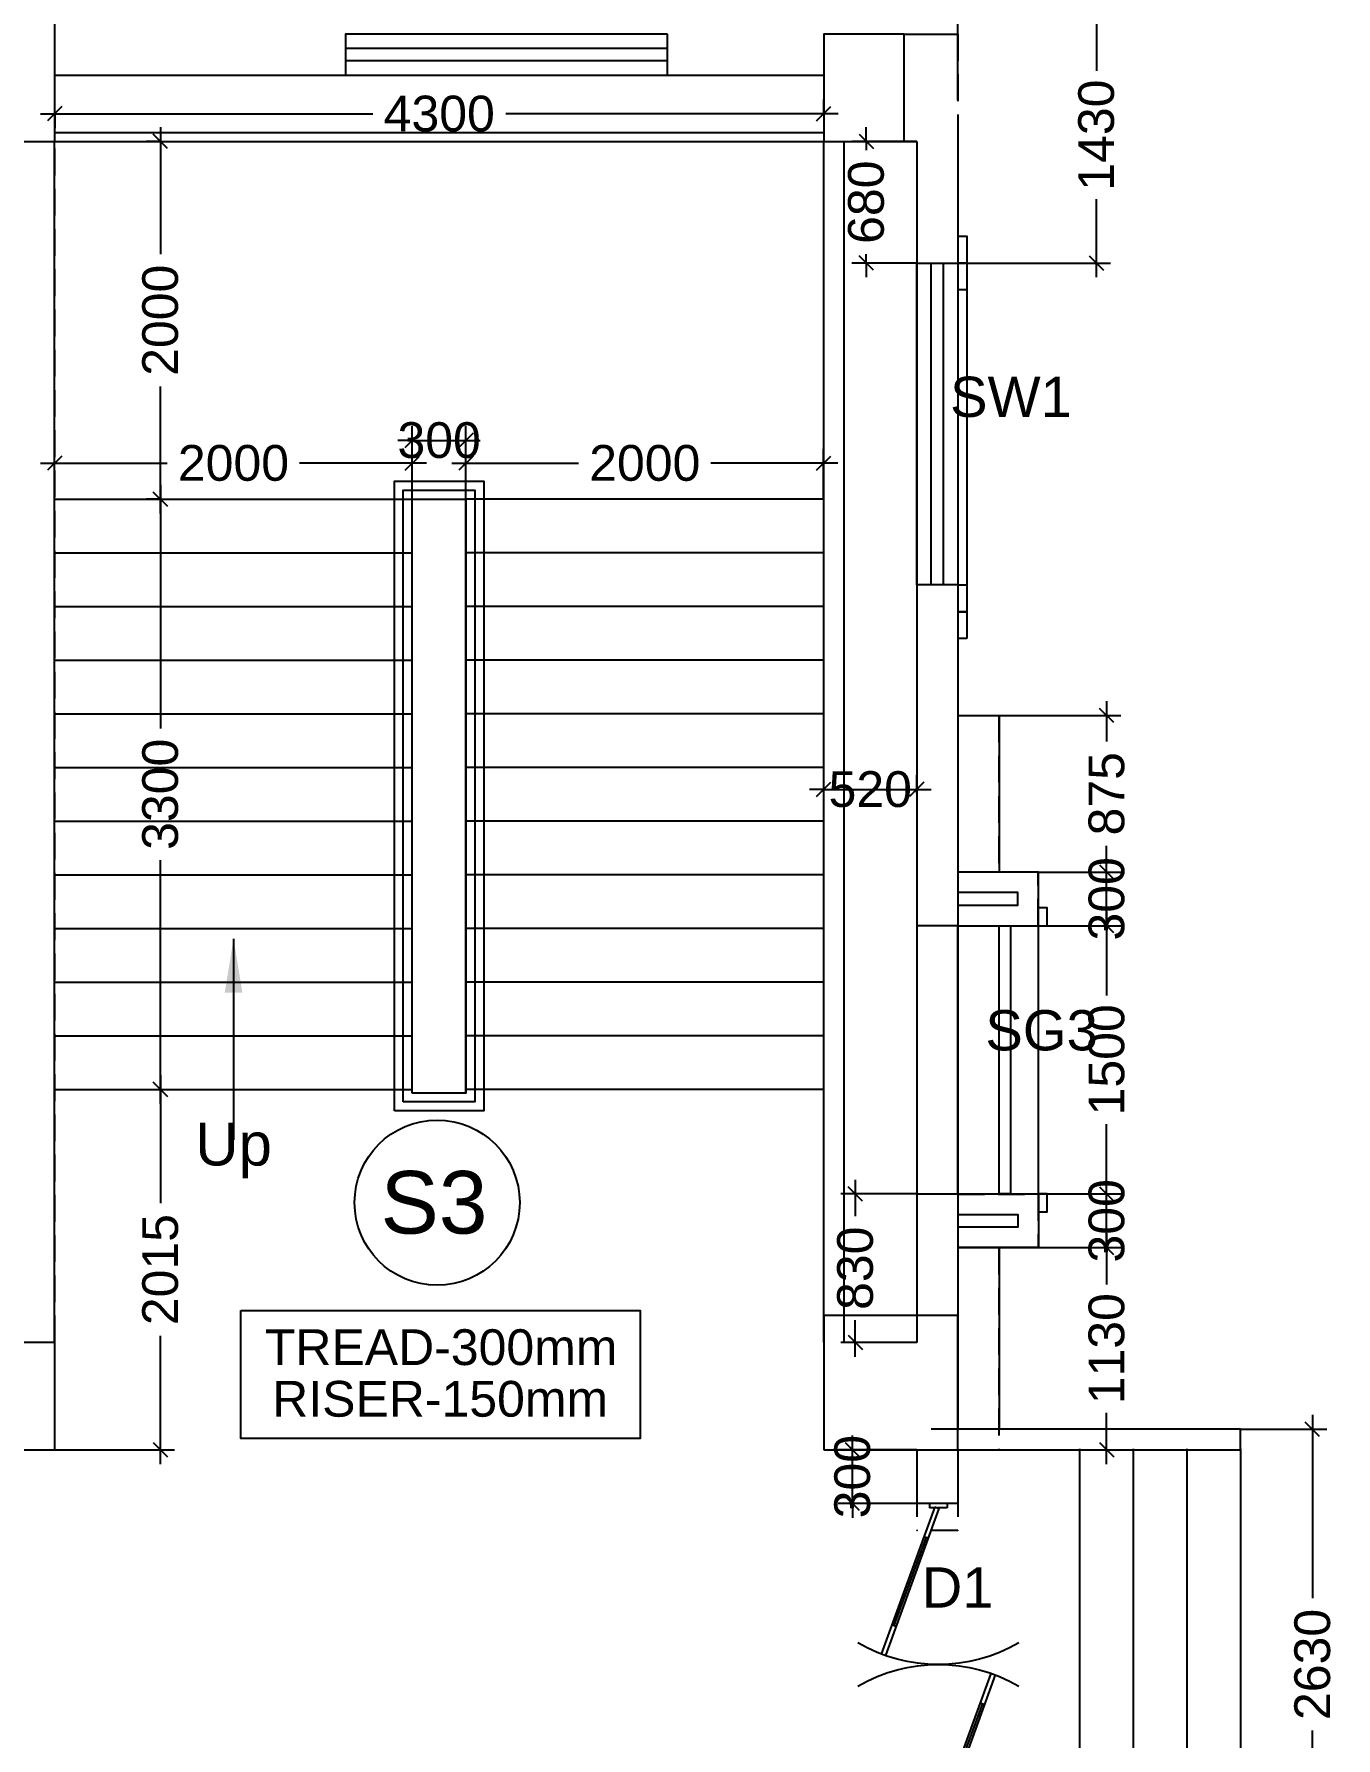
# Model space of a CAD drawing. Extents: x 6345096 to 6738923, y -6490958 to -6305885.
# Drawn here: x 6646774 to 6654053, y -6346691 to -6337166 of the extents above; entities that cross this region are included whole.
import ezdxf
from ezdxf.enums import TextEntityAlignment as Align

# ---------------------------------------------------------------- set-up
doc = ezdxf.new("R2010")
doc.units = 0
doc.header["$LTSCALE"] = 600
doc.header["$MEASUREMENT"] = 0
doc.header["$PDMODE"] = 35
doc.linetypes.add('HIDDEN', pattern=[0.375, 0.25, -0.125])
doc.layers.get('0').update_dxf_attribs({"linetype": 'CONTINUOUS'})
doc.layers.get('Defpoints').update_dxf_attribs({"linetype": 'CONTINUOUS'})
for name, color, linetype in [('8', 8, 'CONTINUOUS'), ('chajja', 7, 'CONTINUOUS'), ('DIM-TEXT', 8, 'CONTINUOUS'), ('DOOR', 32, 'CONTINUOUS'), ('Ele Proje.', 7, 'CONTINUOUS'), ('Ele. Proj', 7, 'CONTINUOUS'), ('HS', 251, 'CONTINUOUS'), ('joinery', 7, 'CONTINUOUS'), ('LA-column', 3, 'CONTINUOUS'), ('Railing', 21, 'CONTINUOUS'), ('Staircase', 7, 'CONTINUOUS'), ('Stairscase', 7, 'CONTINUOUS'), ('STEPS', 7, 'CONTINUOUS'), ('TEXT', 6, 'CONTINUOUS'), ('Walls', 7, 'CONTINUOUS'), ('WIN', 151, 'CONTINUOUS'), ('Working Dim', 5, 'CONTINUOUS')]:
    doc.layers.add(name, color=color, linetype=linetype)
doc.styles.add('ari', font='arial.ttf')
doc.styles.add('ARIAL', font='arial.ttf')
doc.styles.add('RT', font='romant.shx')
doc.dimstyles.new('int. dim', dxfattribs={"dimtxt": 200, "dimasz": 80, "dimexe": 80, "dimexo": 0, "dimgap": 70, "dimtad": 0, "dimdec": 0, "dimzin": 12, "dimdsep": 46, "dimtxsty": 'ari', "dimblk": 'OBLIQUE', "dimcen": 2, "dimdle": 80, "dimclrd": 256, "dimclre": 256, "dimclrt": 6, "dimadec": 0, "dimazin": 0, "dimtfac": 1, "dimtdec": 0, "dimtix": 1, "dimtmove": 2, "dimatfit": 3, "dimfxl": 1, "dimtolj": 1, "dimtzin": 0, "dimlwd": -1, "dimlwe": -1, "dimarcsym": 0})
doc.dimstyles.new('TEXT', dxfattribs={"dimscale": 0, "dimtxt": 600, "dimasz": 300, "dimexe": 300, "dimexo": 30, "dimgap": 50, "dimtad": 0, "dimdec": 0, "dimzin": 0, "dimdsep": 46, "dimtxsty": 'RT', "dimblk": 'OBLIQUE', "dimcen": 0.09, "dimdle": 300, "dimclrd": 256, "dimclre": 256, "dimclrt": 170, "dimadec": 0, "dimazin": 0, "dimtfac": 1, "dimtdec": 0, "dimtofl": 0, "dimtmove": 2, "dimatfit": 3, "dimfxl": 1, "dimfrac": 2, "dimtolj": 1, "dimtzin": 0, "dimlwd": -1, "dimlwe": -1, "dimarcsym": 0})

# ---------------------------------------------------------------- blocks, each defined once
blk = doc.blocks.new('_Oblique')
at = {"color": 0, "linetype": 'ByBlock', "lineweight": -2}
blk.add_line((-0.5, -0.5), (0.5, 0.5), dxfattribs=at)
blk = doc.blocks.new('Z$W@#5624')
at = {"layer": 'DOOR'}
for p, q in [((19.2, 469.7), (840.4, 768.6)), ((27.7, 446.2), (848.9, 745.1)), ((187.7, 517.8), (680.4, 697.1)), ((676.2, 708.8), (684.7, 685.4)), ((0, 399.5), (0, 499.4)), ((0, 499.4), (25, 499.4)), ((25, 399.5), (25, 499.4)), ((183.4, 529.5), (192, 506)), ((1797.8, 499.4), (1772.8, 499.4)), ((1772.8, 399.5), (1772.8, 499.4)), ((1797.8, 399.5), (1797.8, 499.4)), ((0, 399.5), (25, 399.5)), ((19.2, 469.7), (27.7, 446.2)), ((1770, 452.6), (948.8, 153.7)), ((1778.6, 429.2), (957.4, 130.3)), ((1610.1, 381.1), (1117.3, 201.8)), ((1614.3, 369.4), (1605.8, 392.9)), ((1778.6, 429.2), (1770, 452.6)), ((1797.8, 399.5), (1772.8, 399.5)), ((1113.1, 213.5), (1121.6, 190.1))]:
    blk.add_line(p, q, dxfattribs=at)
at = {"layer": 'DOOR', "color": 145}
for centre, start_param, end_param in [((0, 449.4), 2.617994, 3.665191), ((1797.8, 449.4), -0.523599, 0.523599)]:
    blk.add_ellipse(centre, major_axis=(-898.9, 0), ratio=1, start_param=start_param, end_param=end_param, dxfattribs=at)
blk = doc.blocks.new('*D428')
at = {"layer": 'Defpoints', "color": 0, "transparency": 16777216}
for p in [(6651350, -6345080.4), (6651709.6, -6345080.4, 36.1), (6651709.6, -6345380.8, 33.3)]:
    blk.add_point(p, dxfattribs=at)
at = {"layer": 'Working Dim', "transparency": 16777216}
for p, q in [((6651709.6, -6345080.4), (6651270, -6345080.4)), ((6651350, -6345080.4), (6651350, -6345000.4)), ((6651350, -6345380.8), (6651350, -6345080.4)), ((6651709.6, -6345380.8), (6651270, -6345380.8)), ((6651350, -6345380.8), (6651350, -6345460.8))]:
    blk.add_line(p, q, dxfattribs=at)
at = {"layer": 'Working Dim', "transparency": 16777216, "xscale": 80, "yscale": 80, "zscale": 80}
for p, rotation in [((6651350, -6345080.4), 270), ((6651350, -6345380.8), 90)]:
    blk.add_blockref('_Oblique', p, dxfattribs=dict(at, rotation=rotation))
at = {"layer": 'Working Dim', "color": 6, "transparency": 16777216, "insert": (6651350, -6345230.6), "char_height": 200, "attachment_point": 5, "rotation": 90, "style": 'ari'}
blk.add_mtext('\\A1;300', dxfattribs=at)
blk = doc.blocks.new('*D429')
at = {"layer": 'Defpoints', "color": 0, "transparency": 16777216}
for p in [(6653519.6, -6344965.4, 36.1), (6653922, -6344965.4), (6653519.6, -6347595.5, 33.3)]:
    blk.add_point(p, dxfattribs=at)
at = {"layer": 'Working Dim', "transparency": 16777216}
for p, q in [((6653922, -6344885.4), (6653922, -6345910.5)), ((6653519.6, -6344965.4), (6654002, -6344965.4)), ((6653922, -6347675.5), (6653922, -6346650.5)), ((6653519.6, -6347595.5), (6654002, -6347595.5))]:
    blk.add_line(p, q, dxfattribs=at)
at = {"layer": 'Working Dim', "transparency": 16777216, "xscale": 80, "yscale": 80, "zscale": 80}
for p, rotation in [((6653922, -6344965.4), 90), ((6653922, -6347595.5), 270)]:
    blk.add_blockref('_Oblique', p, dxfattribs=dict(at, rotation=rotation))
at = {"layer": 'Working Dim', "color": 6, "transparency": 16777216, "insert": (6653922, -6346280.5), "char_height": 200, "attachment_point": 5, "rotation": 90, "style": 'ari'}
blk.add_mtext('\\A1;2630', dxfattribs=at)
blk = doc.blocks.new('*D645')
at = {"layer": 'Defpoints', "color": 0, "transparency": 16777216}
for p in [(6646890.3, -6337611.3, 14.8), (6651189.5, -6337611.3, 14.8), (6651189.5, -6337611.3)]:
    blk.add_point(p, dxfattribs=at)
at = {"layer": 'Working Dim', "transparency": 16777216}
for p, q in [((6651189.5, -6337611.3), (6651189.5, -6337531.3)), ((6646810.3, -6337611.3), (6648667.6, -6337611.3)), ((6646890.3, -6337611.3), (6646890.3, -6337691.3)), ((6651269.5, -6337611.3), (6649412.2, -6337611.3))]:
    blk.add_line(p, q, dxfattribs=at)
at = {"layer": 'Working Dim', "transparency": 16777216, "xscale": 80, "yscale": 80, "zscale": 80, "rotation": 180}
blk.add_blockref('_Oblique', (6646890.3, -6337611.3), dxfattribs=at)
at = {"layer": 'Working Dim', "transparency": 16777216, "xscale": 80, "yscale": 80, "zscale": 80}
blk.add_blockref('_Oblique', (6651189.5, -6337611.3), dxfattribs=at)
at = {"layer": 'Working Dim', "color": 6, "transparency": 16777216, "insert": (6649039.9, -6337611.3), "char_height": 200, "attachment_point": 5, "style": 'ari'}
blk.add_mtext('\\A1;4300', dxfattribs=at)
blk = doc.blocks.new('*D1283')
at = {"layer": 'Defpoints', "color": 0, "linetype": 'Continuous', "transparency": 16777216}
for p in [(6651939.5, -6335299.5), (6610879.5, -6337535.4, 2.3), (6651939.5, -6337535.5, 1)]:
    blk.add_point(p, dxfattribs=at)
at = {"layer": 'DIM-TEXT', "transparency": 16777216}
for p, q in [((6610879.5, -6337535.4), (6610879.5, -6334999.5)), ((6651939.5, -6337535.5), (6651939.5, -6334999.5)), ((6610579.5, -6335299.5), (6623160, -6335299.5)), ((6652239.5, -6335299.5), (6639659.1, -6335299.5))]:
    blk.add_line(p, q, dxfattribs=at)
at = {"layer": 'DIM-TEXT', "linetype": 'Continuous', "transparency": 16777216, "xscale": 300, "yscale": 300, "zscale": 300, "rotation": 180}
blk.add_blockref('_Oblique', (6610879.5, -6335299.5), dxfattribs=at)
at = {"layer": 'DIM-TEXT', "linetype": 'Continuous', "transparency": 16777216, "xscale": 300, "yscale": 300, "zscale": 300}
blk.add_blockref('_Oblique', (6651939.5, -6335299.5), dxfattribs=at)
at = {"layer": 'DIM-TEXT', "color": 170, "linetype": 'Continuous', "transparency": 16777216, "insert": (6631409.5, -6335299.5), "char_height": 750, "attachment_point": 5, "style": 'ari'}
blk.add_mtext('\\A1;{\\H1.067x;EMERGENCY MEDICINE DEPT.}', dxfattribs=at)
blk = doc.blocks.new('*D1676')
at = {"layer": 'Defpoints', "color": 0, "transparency": 16777216}
for p in [(6651939.6, -6343950.3), (6652771.4, -6343950.3), (6651939.6, -6345080.4, 31)]:
    blk.add_point(p, dxfattribs=at)
at = {"layer": 'Working Dim', "transparency": 16777216}
for p, q in [((6652771.4, -6343870.3), (6652771.4, -6344156.5)), ((6651939.6, -6343950.3), (6652851.4, -6343950.3)), ((6652771.4, -6345160.4), (6652771.4, -6344874.3)), ((6651939.6, -6345080.4), (6652851.4, -6345080.4))]:
    blk.add_line(p, q, dxfattribs=at)
at = {"layer": 'Working Dim', "transparency": 16777216, "xscale": 80, "yscale": 80, "zscale": 80}
for p, rotation in [((6652771.4, -6343950.3), 90), ((6652771.4, -6345080.4), 270)]:
    blk.add_blockref('_Oblique', p, dxfattribs=dict(at, rotation=rotation))
at = {"layer": 'Working Dim', "color": 6, "transparency": 16777216, "insert": (6652771.4, -6344515.4), "char_height": 200, "attachment_point": 5, "rotation": 90, "style": 'ari'}
blk.add_mtext('\\A1;1130', dxfattribs=at)
blk = doc.blocks.new('*D1677')
at = {"layer": 'Defpoints', "color": 0, "transparency": 16777216}
for p in [(6652169.6, -6340975.3), (6652771.4, -6340975.3), (6652389.6, -6341850.3)]:
    blk.add_point(p, dxfattribs=at)
at = {"layer": 'Working Dim', "transparency": 16777216}
for p, q in [((6652169.6, -6340975.3), (6652851.4, -6340975.3)), ((6652771.4, -6340895.3), (6652771.4, -6341121)), ((6652771.4, -6341930.3), (6652771.4, -6341704.7)), ((6652389.6, -6341850.3), (6652851.4, -6341850.3))]:
    blk.add_line(p, q, dxfattribs=at)
at = {"layer": 'Working Dim', "transparency": 16777216, "xscale": 80, "yscale": 80, "zscale": 80}
for p, rotation in [((6652771.4, -6340975.3), 90), ((6652771.4, -6341850.3), 270)]:
    blk.add_blockref('_Oblique', p, dxfattribs=dict(at, rotation=rotation))
at = {"layer": 'Working Dim', "color": 6, "transparency": 16777216, "insert": (6652771.4, -6341412.8), "char_height": 200, "attachment_point": 5, "rotation": 90, "style": 'ari'}
blk.add_mtext('\\A1;875', dxfattribs=at)
blk = doc.blocks.new('*D1678')
at = {"layer": 'Defpoints', "color": 0, "transparency": 16777216}
for p in [(6651939.6, -6337015.4, 44.8), (6652713.8, -6337015.4), (6651939.6, -6338445.5, 36.1)]:
    blk.add_point(p, dxfattribs=at)
at = {"layer": 'Working Dim', "transparency": 16777216}
for p, q in [((6652713.8, -6336935.4), (6652713.8, -6337371.6)), ((6651939.6, -6337015.4), (6652793.8, -6337015.4)), ((6652713.8, -6338525.5), (6652713.8, -6338089.4)), ((6651939.6, -6338445.5), (6652793.8, -6338445.5))]:
    blk.add_line(p, q, dxfattribs=at)
at = {"layer": 'Working Dim', "transparency": 16777216, "xscale": 80, "yscale": 80, "zscale": 80}
for p, rotation in [((6652713.8, -6337015.4), 90), ((6652713.8, -6338445.5), 270)]:
    blk.add_blockref('_Oblique', p, dxfattribs=dict(at, rotation=rotation))
at = {"layer": 'Working Dim', "color": 6, "transparency": 16777216, "insert": (6652713.8, -6337730.5), "char_height": 200, "attachment_point": 5, "rotation": 90, "style": 'ari'}
blk.add_mtext('\\A1;1430', dxfattribs=at)
blk = doc.blocks.new('*D1679')
at = {"layer": 'Defpoints', "color": 0, "transparency": 16777216}
for p in [(6651365.9, -6343650.3), (6651709.6, -6343650.3, 46), (6651709.6, -6344480.4, 36.1)]:
    blk.add_point(p, dxfattribs=at)
at = {"layer": 'Working Dim', "transparency": 16777216}
for p, q in [((6651709.6, -6343650.3), (6651285.9, -6343650.3)), ((6651365.9, -6343570.3), (6651365.9, -6343774.6)), ((6651365.9, -6344560.4), (6651365.9, -6344356.1)), ((6651709.6, -6344480.4), (6651285.9, -6344480.4))]:
    blk.add_line(p, q, dxfattribs=at)
at = {"layer": 'Working Dim', "transparency": 16777216, "xscale": 80, "yscale": 80, "zscale": 80}
for p, rotation in [((6651365.9, -6343650.3), 90), ((6651365.9, -6344480.4), 270)]:
    blk.add_blockref('_Oblique', p, dxfattribs=dict(at, rotation=rotation))
at = {"layer": 'Working Dim', "color": 6, "transparency": 16777216, "insert": (6651365.9, -6344065.4), "char_height": 200, "attachment_point": 5, "rotation": 90, "style": 'ari'}
blk.add_mtext('\\A1;830', dxfattribs=at)
blk = doc.blocks.new('*D1680')
at = {"layer": 'Defpoints', "color": 0, "transparency": 16777216}
for p in [(6651426.9, -6337765.4), (6651709.6, -6337765.4, 36.1), (6651709.6, -6338445.5, 36.1)]:
    blk.add_point(p, dxfattribs=at)
at = {"layer": 'Working Dim', "transparency": 16777216}
for p, q in [((6651426.9, -6337765.4), (6651426.9, -6337685.4)), ((6651709.6, -6337765.4), (6651346.9, -6337765.4)), ((6651426.9, -6337765.4), (6651426.9, -6337814.3)), ((6651426.9, -6338445.5), (6651426.9, -6338396.6)), ((6651709.6, -6338445.5), (6651346.9, -6338445.5)), ((6651426.9, -6338445.5), (6651426.9, -6338525.5))]:
    blk.add_line(p, q, dxfattribs=at)
at = {"layer": 'Working Dim', "transparency": 16777216, "xscale": 80, "yscale": 80, "zscale": 80}
for p, rotation in [((6651426.9, -6337765.4), 270), ((6651426.9, -6338445.5), 90)]:
    blk.add_blockref('_Oblique', p, dxfattribs=dict(at, rotation=rotation))
at = {"layer": 'Working Dim', "color": 6, "transparency": 16777216, "insert": (6651426.9, -6338105.5), "char_height": 200, "attachment_point": 5, "rotation": 90, "style": 'ari'}
blk.add_mtext('\\A1;680', dxfattribs=at)
blk = doc.blocks.new('*D1682')
at = {"layer": 'Defpoints', "color": 0, "transparency": 16777216}
for p in [(6651189.6, -6341409.5, 5.1), (6651709.6, -6341388.1), (6651709.6, -6341409.5, 5.1)]:
    blk.add_point(p, dxfattribs=at)
at = {"layer": 'Working Dim', "transparency": 16777216}
for p, q in [((6651189.6, -6341409.5), (6651189.6, -6341308.1)), ((6651709.6, -6341409.5), (6651709.6, -6341308.1)), ((6651189.6, -6341388.1), (6651109.6, -6341388.1)), ((6651189.6, -6341388.1), (6651709.6, -6341388.1)), ((6651709.6, -6341388.1), (6651789.6, -6341388.1))]:
    blk.add_line(p, q, dxfattribs=at)
at = {"layer": 'Working Dim', "transparency": 16777216, "xscale": 80, "yscale": 80, "zscale": 80}
blk.add_blockref('_Oblique', (6651189.6, -6341388.1), dxfattribs=at)
at = {"layer": 'Working Dim', "transparency": 16777216, "xscale": 80, "yscale": 80, "zscale": 80, "rotation": 180}
blk.add_blockref('_Oblique', (6651709.6, -6341388.1), dxfattribs=at)
at = {"layer": 'Working Dim', "color": 6, "transparency": 16777216, "insert": (6651449.6, -6341388.1), "char_height": 200, "attachment_point": 5, "style": 'ari'}
blk.add_mtext('\\A1;520', dxfattribs=at)
blk = doc.blocks.new('*D1686')
at = {"layer": 'Defpoints', "color": 0, "transparency": 16777216}
for p in [(6652439.6, -6342150.3, 14.3), (6652771.4, -6342150.3), (6652389.6, -6343650.3, 19.4)]:
    blk.add_point(p, dxfattribs=at)
at = {"layer": 'Working Dim', "transparency": 16777216}
for p, q in [((6652771.4, -6342070.3), (6652771.4, -6342541.4)), ((6652439.6, -6342150.3), (6652851.4, -6342150.3)), ((6652771.4, -6343730.3), (6652771.4, -6343259.2)), ((6652389.6, -6343650.3), (6652851.4, -6343650.3))]:
    blk.add_line(p, q, dxfattribs=at)
at = {"layer": 'Working Dim', "transparency": 16777216, "xscale": 80, "yscale": 80, "zscale": 80}
for p, rotation in [((6652771.4, -6342150.3), 90), ((6652771.4, -6343650.3), 270)]:
    blk.add_blockref('_Oblique', p, dxfattribs=dict(at, rotation=rotation))
at = {"layer": 'Working Dim', "color": 6, "transparency": 16777216, "insert": (6652771.4, -6342900.3), "char_height": 200, "attachment_point": 5, "rotation": 90, "style": 'ari'}
blk.add_mtext('\\A1;1500', dxfattribs=at)
blk = doc.blocks.new('*D1687')
at = {"layer": 'Defpoints', "color": 0, "transparency": 16777216}
for p in [(6652389.6, -6341850.3, 26.6), (6652771.4, -6341850.3), (6652439.6, -6342150.3, 14.3)]:
    blk.add_point(p, dxfattribs=at)
at = {"layer": 'Working Dim', "transparency": 16777216}
for p, q in [((6652771.4, -6341850.3), (6652771.4, -6341770.3)), ((6652389.6, -6341850.3), (6652851.4, -6341850.3)), ((6652771.4, -6342150.3), (6652771.4, -6341850.3)), ((6652439.6, -6342150.3), (6652851.4, -6342150.3)), ((6652771.4, -6342150.3), (6652771.4, -6342230.3))]:
    blk.add_line(p, q, dxfattribs=at)
at = {"layer": 'Working Dim', "transparency": 16777216, "xscale": 80, "yscale": 80, "zscale": 80}
for p, rotation in [((6652771.4, -6341850.3), 270), ((6652771.4, -6342150.3), 90)]:
    blk.add_blockref('_Oblique', p, dxfattribs=dict(at, rotation=rotation))
at = {"layer": 'Working Dim', "color": 6, "transparency": 16777216, "insert": (6652771.4, -6342000.3), "char_height": 200, "attachment_point": 5, "rotation": 90, "style": 'ari'}
blk.add_mtext('\\A1;300', dxfattribs=at)
blk = doc.blocks.new('*D1688')
at = {"layer": 'Defpoints', "color": 0, "transparency": 16777216}
for p in [(6652389.6, -6343650.3, 19.4), (6652771.4, -6343650.3), (6652389.6, -6343950.3, 26.6)]:
    blk.add_point(p, dxfattribs=at)
at = {"layer": 'Working Dim', "transparency": 16777216}
for p, q in [((6652389.6, -6343650.3), (6652851.4, -6343650.3)), ((6652771.4, -6343650.3), (6652771.4, -6343570.3)), ((6652771.4, -6343950.3), (6652771.4, -6343650.3)), ((6652389.6, -6343950.3), (6652851.4, -6343950.3)), ((6652771.4, -6343950.3), (6652771.4, -6344030.3))]:
    blk.add_line(p, q, dxfattribs=at)
at = {"layer": 'Working Dim', "transparency": 16777216, "xscale": 80, "yscale": 80, "zscale": 80}
for p, rotation in [((6652771.4, -6343650.3), 270), ((6652771.4, -6343950.3), 90)]:
    blk.add_blockref('_Oblique', p, dxfattribs=dict(at, rotation=rotation))
at = {"layer": 'Working Dim', "color": 6, "transparency": 16777216, "insert": (6652771.4, -6343800.3), "char_height": 200, "attachment_point": 5, "rotation": 90, "style": 'ari'}
blk.add_mtext('\\A1;300', dxfattribs=at)
blk = doc.blocks.new('*D1779')
at = {"layer": 'Defpoints', "color": 0, "transparency": 16777216}
for p in [(6646889.5, -6339564.5), (6646889.5, -6339765.8, 14.8), (6648889.1, -6339765.8, 1)]:
    blk.add_point(p, dxfattribs=at)
at = {"layer": 'Working Dim', "transparency": 16777216}
for p, q in [((6646889.5, -6339765.8), (6646889.5, -6339484.5)), ((6648889.1, -6339765.8), (6648889.1, -6339484.5)), ((6646809.5, -6339564.5), (6647519.3, -6339564.5)), ((6648969.1, -6339564.5), (6648259.3, -6339564.5))]:
    blk.add_line(p, q, dxfattribs=at)
at = {"layer": 'Working Dim', "transparency": 16777216, "xscale": 80, "yscale": 80, "zscale": 80, "rotation": 180}
blk.add_blockref('_Oblique', (6646889.5, -6339564.5), dxfattribs=at)
at = {"layer": 'Working Dim', "transparency": 16777216, "xscale": 80, "yscale": 80, "zscale": 80}
blk.add_blockref('_Oblique', (6648889.1, -6339564.5), dxfattribs=at)
at = {"layer": 'Working Dim', "color": 6, "transparency": 16777216, "insert": (6647889.3, -6339564.5), "char_height": 200, "attachment_point": 5, "style": 'ari'}
blk.add_mtext('\\A1;2000', dxfattribs=at)
blk = doc.blocks.new('*D1780')
at = {"layer": 'Defpoints', "color": 0, "transparency": 16777216}
for p in [(6651188.7, -6339564.5), (6649189.3, -6339765.8, 1), (6651188.7, -6339765.8, 14.8)]:
    blk.add_point(p, dxfattribs=at)
at = {"layer": 'Working Dim', "transparency": 16777216}
for p, q in [((6649189.3, -6339765.8), (6649189.3, -6339484.5)), ((6651188.7, -6339765.8), (6651188.7, -6339484.5)), ((6649109.3, -6339564.5), (6649819, -6339564.5)), ((6651268.7, -6339564.5), (6650559, -6339564.5))]:
    blk.add_line(p, q, dxfattribs=at)
at = {"layer": 'Working Dim', "transparency": 16777216, "xscale": 80, "yscale": 80, "zscale": 80, "rotation": 180}
blk.add_blockref('_Oblique', (6649189.3, -6339564.5), dxfattribs=at)
at = {"layer": 'Working Dim', "transparency": 16777216, "xscale": 80, "yscale": 80, "zscale": 80}
blk.add_blockref('_Oblique', (6651188.7, -6339564.5), dxfattribs=at)
at = {"layer": 'Working Dim', "color": 6, "transparency": 16777216, "insert": (6650189, -6339564.5), "char_height": 200, "attachment_point": 5, "style": 'ari'}
blk.add_mtext('\\A1;2000', dxfattribs=at)
blk = doc.blocks.new('*D1781')
at = {"layer": 'Defpoints', "color": 0, "transparency": 16777216}
for p in [(6649189.3, -6339437), (6648889.1, -6339765.8), (6649189.3, -6339765.8, 1)]:
    blk.add_point(p, dxfattribs=at)
at = {"layer": 'Working Dim', "transparency": 16777216}
for p, q in [((6648889.1, -6339765.8), (6648889.1, -6339357)), ((6649189.3, -6339765.8), (6649189.3, -6339357)), ((6648889.1, -6339437), (6648809.1, -6339437)), ((6648889.1, -6339437), (6649189.3, -6339437)), ((6649189.3, -6339437), (6649269.3, -6339437))]:
    blk.add_line(p, q, dxfattribs=at)
at = {"layer": 'Working Dim', "transparency": 16777216, "xscale": 80, "yscale": 80, "zscale": 80}
blk.add_blockref('_Oblique', (6648889.1, -6339437), dxfattribs=at)
at = {"layer": 'Working Dim', "transparency": 16777216, "xscale": 80, "yscale": 80, "zscale": 80, "rotation": 180}
blk.add_blockref('_Oblique', (6649189.3, -6339437), dxfattribs=at)
at = {"layer": 'Working Dim', "color": 6, "transparency": 16777216, "insert": (6649039.2, -6339437), "char_height": 200, "attachment_point": 5, "style": 'ari'}
blk.add_mtext('\\A1;300', dxfattribs=at)
blk = doc.blocks.new('*D1782')
at = {"layer": 'Defpoints', "color": 0, "transparency": 16777216}
for p in [(6646889.5, -6343065.8, 1), (6647480.5, -6343065.8), (6646889.5, -6345080.4)]:
    blk.add_point(p, dxfattribs=at)
at = {"layer": 'Working Dim', "transparency": 16777216}
for p, q in [((6646889.5, -6343065.8), (6647560.5, -6343065.8)), ((6647480.5, -6342985.8), (6647480.5, -6343702)), ((6647480.5, -6345160.4), (6647480.5, -6344444.2)), ((6646889.5, -6345080.4), (6647560.5, -6345080.4))]:
    blk.add_line(p, q, dxfattribs=at)
at = {"layer": 'Working Dim', "transparency": 16777216, "xscale": 80, "yscale": 80, "zscale": 80}
for p, rotation in [((6647480.5, -6343065.8), 90), ((6647480.5, -6345080.4), 270)]:
    blk.add_blockref('_Oblique', p, dxfattribs=dict(at, rotation=rotation))
at = {"layer": 'Working Dim', "color": 6, "transparency": 16777216, "insert": (6647480.5, -6344073.1), "char_height": 200, "attachment_point": 5, "rotation": 90, "style": 'ari'}
blk.add_mtext('\\A1;2015', dxfattribs=at)
blk = doc.blocks.new('*D1783')
at = {"layer": 'Defpoints', "color": 0, "transparency": 16777216}
for p in [(6647480.5, -6339765.8, 1), (6647480.5, -6339765.8), (6646889.5, -6343065.8, 1)]:
    blk.add_point(p, dxfattribs=at)
at = {"layer": 'Working Dim', "transparency": 16777216}
for p, q in [((6647480.5, -6339685.8), (6647480.5, -6341047.6)), ((6647480.5, -6339765.8), (6647400.5, -6339765.8)), ((6647480.5, -6343145.8), (6647480.5, -6341784.1)), ((6646889.5, -6343065.8), (6647560.5, -6343065.8))]:
    blk.add_line(p, q, dxfattribs=at)
at = {"layer": 'Working Dim', "transparency": 16777216, "xscale": 80, "yscale": 80, "zscale": 80}
for p, rotation in [((6647480.5, -6339765.8), 90), ((6647480.5, -6343065.8), 270)]:
    blk.add_blockref('_Oblique', p, dxfattribs=dict(at, rotation=rotation))
at = {"layer": 'Working Dim', "color": 6, "transparency": 16777216, "insert": (6647480.5, -6341415.8), "char_height": 200, "attachment_point": 5, "rotation": 90, "style": 'ari'}
blk.add_mtext('\\A1;3300', dxfattribs=at)
blk = doc.blocks.new('*D1784')
at = {"layer": 'Defpoints', "color": 0, "transparency": 16777216}
for p in [(6647480.5, -6337765.4, 14.8), (6647480.5, -6337765.4), (6647480.5, -6339765.8, 1)]:
    blk.add_point(p, dxfattribs=at)
at = {"layer": 'Working Dim', "transparency": 16777216}
for p, q in [((6647480.5, -6337685.4), (6647480.5, -6338395.6)), ((6647480.5, -6337765.4), (6647400.5, -6337765.4)), ((6647480.5, -6339845.8), (6647480.5, -6339135.6)), ((6647480.5, -6339765.8), (6647400.5, -6339765.8))]:
    blk.add_line(p, q, dxfattribs=at)
at = {"layer": 'Working Dim', "transparency": 16777216, "xscale": 80, "yscale": 80, "zscale": 80}
for p, rotation in [((6647480.5, -6337765.4), 90), ((6647480.5, -6339765.8), 270)]:
    blk.add_blockref('_Oblique', p, dxfattribs=dict(at, rotation=rotation))
at = {"layer": 'Working Dim', "color": 6, "transparency": 16777216, "insert": (6647480.5, -6338765.6), "char_height": 200, "attachment_point": 5, "rotation": 90, "style": 'ari'}
blk.add_mtext('\\A1;2000', dxfattribs=at)
blk = doc.blocks.new('A$C2CD672AE')
at = {"layer": 'Ele Proje.', "color": 8, "linetype": 'HIDDEN'}
for points, elevation in [([(121620.1, 117978.2), (121670.1, 117978.2), (121670.1, 117828.2), (121620.1, 117828.2)], -65.5), ([(121620.1, 116028.2), (121670.1, 116028.2), (121670.1, 115878.2), (121620.1, 115878.2)], -65.5), ([(122070.1, 114273.4), (122120.1, 114273.4), (122120.1, 114373.4), (122070.1, 114373.4)], -33), ([(122070.1, 112673.4), (122120.1, 112673.4), (122120.1, 112773.4), (122070.1, 112773.4)], -33)]:
    blk.add_lwpolyline(points, dxfattribs=dict(at, elevation=elevation))
at = {"layer": 'Ele. Proj', "color": 8, "linetype": 'HIDDEN'}
for p, q in [((121620.1, 115448.4, 5.2), (121850.1, 115448.4, 5.2)), ((121850.1, 115448.4, 5.2), (121850.1, 114573.4, 5.2)), ((121850.1, 112473.4, 5.2), (121850.1, 111343.2, -68.4))]:
    blk.add_line(p, q, dxfattribs=at)
at = {"layer": 'Ele. Proj', "color": 8, "linetype": 'HIDDEN', "elevation": -25.8}
for points in [[(121620.1, 114273.4), (122070.1, 114273.4), (122070.1, 114573.4), (121620.1, 114573.4)], [(121620.1, 114388.4), (121955.1, 114388.4), (121955.1, 114458.4), (121620.1, 114458.4)], [(121620.1, 112773.4), (122070.1, 112773.4), (122070.1, 112473.4), (121620.1, 112473.4)], [(121620.1, 112658.4), (121955.1, 112658.4), (121955.1, 112588.4), (121620.1, 112588.4)]]:
    blk.add_lwpolyline(points, dxfattribs=at)
at = {"layer": 'Railing', "color": 8, "linetype": 'HIDDEN'}
for p, q in [((116571.2, 118708.4, 27), (120870.4, 118708.4, 27)), ((116571.2, 118658.4, 27), (120870.4, 118658.4, 27)), ((120870.1, 112093.4, 14.8), (120870.1, 118658.4, 14.8)), ((120985.1, 112093.4, 14.8), (120985.1, 118658.4, 14.8))]:
    blk.add_line(p, q, dxfattribs=at)
at = {"layer": 'Stairscase', "color": 8, "linetype": 'HIDDEN'}
for p, q in [((122300.1, 111348.3, -39.8), (122300.1, 108947.6, -39.8)), ((122600.1, 111348.3, -39.8), (122600.1, 108943.2, -39.8)), ((122900.1, 111348.3, -39.8), (122900.1, 108943.2, -39.8)), ((123200.1, 111348.3, -39.8), (123200.1, 108943.2, -39.8))]:
    blk.add_line(p, q, dxfattribs=at)
at = {"layer": 'Walls', "color": 8, "linetype": 'HIDDEN'}
for p, q in [((121619.8, 119258.3, -37.6), (121620, 114273.4, -38.3)), ((116570.9, 119028.4, 1), (120870.1, 119028.4, 1)), ((116570.9, 111943.4), (116570.9, 118658.4)), ((121320.2, 118658.3, -38.6), (121390.1, 118658.3, -38.6)), ((121390.1, 118658.3, -38.6), (121390.1, 114273.4, -38.6)), ((121390.1, 112773.4, -38.6), (121390.1, 112093.2, -38.6)), ((121620.1, 112773.4, -38.5), (121620.1, 112093.2, -38.6)), ((121390.3, 111343.2, -38.6), (121390.3, 110893, -10.9)), ((121620.3, 111343.2, -38.6), (121620.3, 110893, -10.9)), ((121620.3, 110893, -10.9), (121390.3, 110893, -10.9))]:
    blk.add_line(p, q, dxfattribs=at)
at = {"layer": 'Walls', "color": 8, "linetype": 'HIDDEN', "elevation": -38.6}
blk.add_lwpolyline([(121620.3, 111343.2), (123200.1, 111343.2), (123200.1, 111458.2), (121620.3, 111458.2)], dxfattribs=at)

msp = doc.modelspace()

# ---------------------------------------------------------------- linework, layer by layer
msp.add_circle((6649028.077, -6343698.819, -12.768), 461.525)
at = {"layer": 'chajja', "color": 8}
for p, q in [((6651989.58, -6338445.538, -12.768), (6651989.58, -6340245.538, -12.768)), ((6652389.6, -6343650.33, -43.774), (6652389.6, -6342150.33, -43.774))]:
    msp.add_line(p, q, dxfattribs=at)
at = {"layer": 'Ele Proje.'}
for points, elevation in [([(6651939.58, -6338295.538), (6651989.58, -6338295.538), (6651989.58, -6338445.538), (6651939.58, -6338445.538)], -7.637), ([(6651939.58, -6340245.538), (6651989.58, -6340245.538), (6651989.58, -6340395.538), (6651939.58, -6340395.538)], -7.637), ([(6652389.6, -6342150.33), (6652439.599, -6342150.33), (6652439.599, -6342050.33), (6652389.6, -6342050.33)], -50.982), ([(6652389.6, -6343750.33), (6652439.599, -6343750.33), (6652439.599, -6343650.33), (6652389.6, -6343650.33)], -50.982)]:
    msp.add_lwpolyline(points, dxfattribs=dict(at, elevation=elevation))
at = {"layer": 'Ele. Proj', "color": 1}
for p, q in [((6651939.58, -6340975.325, -12.829), (6652169.58, -6340975.325, -12.768)), ((6652169.58, -6340975.325, -12.768), (6652169.58, -6341850.33, -12.768)), ((6652169.58, -6343950.325, -12.768), (6652169.58, -6344965.448, -12.768))]:
    msp.add_line(p, q, dxfattribs=at)
at = {"layer": 'Ele. Proj', "color": 1, "elevation": -43.774}
for points in [[(6651939.6, -6342150.325), (6652389.6, -6342150.33), (6652389.6, -6341850.325), (6651939.6, -6341850.33)], [(6651939.601, -6342035.325), (6652274.6, -6342035.329), (6652274.6, -6341965.326), (6651939.601, -6341965.33)], [(6651939.6, -6343650.325), (6652389.6, -6343650.33), (6652389.6, -6343950.325), (6651939.6, -6343950.325)], [(6651939.598, -6343765.325), (6652274.6, -6343765.329), (6652274.6, -6343835.325), (6651939.6, -6343835.325)]]:
    msp.add_lwpolyline(points, dxfattribs=at)
at = {"layer": 'LA-column', "color": 2}
for points, elevation in [([(6646140.295, -6337765.48), (6646890.295, -6337765.48), (6646890.295, -6337015.48), (6646140.295, -6337015.48)], 5.131), ([(6651639.497, -6337765.48), (6651639.497, -6337165.48), (6651189.497, -6337165.48), (6651189.497, -6337765.48)], 1.031), ([(6651189.497, -6345080.523), (6651939.497, -6345080.523), (6651939.497, -6344330.523), (6651189.497, -6344330.523)], 1.031), ([(6646290.762, -6345080.477), (6646890.762, -6345080.477), (6646890.762, -6344480.477), (6646290.762, -6344480.477)], 11176.851)]:
    msp.add_lwpolyline(points, close=True, dxfattribs=dict(at, elevation=elevation))
at = {"layer": 'Railing', "linetype": 'Continuous'}
for p, q in [((6646890.558, -6337715.515, 27.033), (6651189.756, -6337715.515, 27.033)), ((6646890.558, -6337765.515, 27.033), (6651189.756, -6337765.515, 27.033)), ((6651189.58, -6344480.448, -7.637), (6651189.58, -6337765.448, -7.637)), ((6651304.58, -6344480.448, -7.637), (6651304.58, -6337765.448, -7.637))]:
    msp.add_line(p, q, dxfattribs=at)
at = {"layer": 'Railing', "linetype": 'Continuous', "elevation": -38.77}
for points in [[(6648789.024, -6343185.804), (6648789.024, -6339665.828), (6649289.294, -6339665.828), (6649289.294, -6343185.804)], [(6648839.024, -6343135.804), (6648839.024, -6339715.829), (6649239.293, -6339715.829), (6649239.293, -6343135.804)]]:
    msp.add_lwpolyline(points, close=True, dxfattribs=at)
at = {"layer": 'Stairscase', "color": 7, "linetype": 'Continuous'}
for p, q in [((6646889.025, -6339765.83, -38.77), (6648889.025, -6339765.83, -38.77)), ((6648889.025, -6343085.803, -38.77), (6648889.025, -6339765.83, -38.77)), ((6649189.292, -6343085.803, -38.77), (6649189.292, -6339765.83, -38.77)), ((6646889.025, -6340065.83, -38.77), (6648889.025, -6340065.83, -38.77)), ((6646889.025, -6340365.83, -38.77), (6648889.025, -6340365.83, -38.77)), ((6646889.025, -6340665.83, -38.77), (6648889.025, -6340665.83, -38.77)), ((6646889.025, -6340965.83, -38.77), (6648889.025, -6340965.83, -38.77)), ((6646889.025, -6341265.83, -38.77), (6648889.025, -6341265.83, -38.77)), ((6646889.025, -6341565.83, -38.77), (6648889.025, -6341565.83, -38.77)), ((6646889.025, -6341865.83, -38.77), (6648889.025, -6341865.83, -38.77)), ((6646889.025, -6342165.83, -38.77), (6648889.025, -6342165.83, -38.77)), ((6646889.025, -6342465.83, -38.77), (6648889.025, -6342465.83, -38.77)), ((6646889.025, -6342765.83, -38.77), (6648889.025, -6342765.83, -38.77)), ((6646889.025, -6343065.83, -38.77), (6648889.025, -6343065.83, -38.77)), ((6652619.574, -6345080.448, -10.486), (6652619.574, -6347481.122, -10.486)), ((6652919.574, -6345080.448, -10.486), (6652919.574, -6347481.122, -10.486)), ((6653219.574, -6345080.448, -10.486), (6653219.574, -6347481.122, -10.486)), ((6653519.592, -6345080.448, -10.486), (6653519.592, -6347481.122, -10.486))]:
    msp.add_line(p, q, dxfattribs=at)
at = {"layer": 'Stairscase', "color": 8, "linetype": 'HIDDEN', "ltscale": 1000}
for p, q in [((6651189.292, -6339765.83, -38.77), (6649189.292, -6339765.83, -38.77)), ((6651189.292, -6340065.83, -38.77), (6649189.292, -6340065.83, -38.77)), ((6651189.292, -6340365.83, -38.77), (6649189.292, -6340365.83, -38.77)), ((6651189.292, -6340665.83, -38.77), (6649189.292, -6340665.83, -38.77)), ((6651189.292, -6340965.83, -38.77), (6649189.292, -6340965.83, -38.77)), ((6651189.29, -6341265.83, -38.77), (6649189.292, -6341265.83, -38.77)), ((6651189.292, -6341565.83, -38.77), (6649189.292, -6341565.83, -38.77)), ((6651189.292, -6341865.83, -38.77), (6649189.292, -6341865.83, -38.77)), ((6651189.292, -6342165.83, -38.77), (6649189.292, -6342165.83, -38.77)), ((6651189.292, -6342465.83, -38.77), (6649189.292, -6342465.83, -38.77)), ((6651189.292, -6342765.83, -38.77), (6649189.292, -6342765.83, -38.77)), ((6651189.292, -6343065.83, -38.77), (6649189.292, -6343065.83, -38.77))]:
    msp.add_line(p, q, dxfattribs=at)
at = {"layer": 'Stairscase', "color": 7, "linetype": 'Continuous', "elevation": -38.77}
msp.add_lwpolyline([(6648889.025, -6343085.803), (6648889.025, -6339765.83), (6649189.292, -6339765.83), (6649189.292, -6343085.803)], close=True, dxfattribs=at)
at = {"layer": 'STEPS', "elevation": -12.768}
msp.add_lwpolyline([(6647930.779, -6344301.112), (6650162.427, -6344301.112), (6650162.427, -6345016.693), (6647930.779, -6345016.693)], close=True, dxfattribs=at)
at = {"layer": 'Walls', "linetype": 'Continuous'}
for p, q in [((6651639.58, -6337165.63, -37.592), (6651939.49, -6337165.63, -37.592)), ((6646890.295, -6337395.48, 1.031), (6651189.493, -6337395.48, 1.031)), ((6646889.472, -6344480.409, -12.768), (6646889.472, -6337765.448, -12.768)), ((6651639.575, -6337765.63, -38.623), (6651709.49, -6337765.63, -38.623)), ((6651709.58, -6337765.449, -12.768), (6651709.58, -6344480.448, -12.768)), ((6651939.58, -6337765.449, -12.768), (6651939.58, -6344965.448, -12.768)), ((6651709.58, -6345080.448, -12.768), (6651709.58, -6345380.785, -12.768)), ((6651939.58, -6345080.448, -12.768), (6651939.58, -6345380.785, -12.768)), ((6651939.583, -6345380.785, -12.768), (6651709.58, -6345380.785, -12.768))]:
    msp.add_line(p, q, dxfattribs=at)
at = {"layer": 'Walls', "linetype": 'Continuous', "elevation": -12.768}
msp.add_lwpolyline([(6651789.58, -6345080.448), (6653519.592, -6345080.448), (6653519.592, -6344965.448), (6651789.58, -6344965.448)], dxfattribs=at)
at = {"layer": 'WIN', "linetype": 'Continuous'}
for points, elevation in [([(6650315.762, -6337165.48), (6648515.762, -6337165.48), (6648515.762, -6337395.48), (6650315.762, -6337395.48)], -21.115), ([(6650315.762, -6337246.821), (6648515.762, -6337246.821), (6648515.762, -6337314.139), (6650315.762, -6337314.139)], -21.115), ([(6651939.58, -6338445.538), (6651939.58, -6340245.538), (6651709.58, -6340245.538), (6651709.58, -6338445.538)], -7.637), ([(6651858.239, -6338445.538), (6651858.239, -6340245.538), (6651790.921, -6340245.538), (6651790.921, -6338445.538)], -7.637), ([(6652234.033, -6342150.33), (6652234.033, -6343650.33), (6652169.6, -6343650.33), (6652169.6, -6342150.33)], -43.774)]:
    msp.add_lwpolyline(points, close=True, dxfattribs=dict(at, elevation=elevation))
at = {"layer": 'WIN', "color": 8, "linetype": 'Continuous', "elevation": -7.637}
msp.add_lwpolyline([(6651939.56, -6343650.325), (6651939.58, -6342150.325), (6651709.58, -6342150.325), (6651709.56, -6343650.325)], close=True, dxfattribs=at)

# ---------------------------------------------------------------- block references
at = {"layer": 'DOOR', "linetype": 'Continuous', "xscale": -1.001247145235538, "yscale": 1.001247149892151, "zscale": 1.001247150865673, "rotation": 90}
msp.add_blockref('Z$W@#5624', (6652280.223, -6345380.785, -10.486), dxfattribs=at)
at = {"layer": 'HS'}
msp.add_blockref('A$C2CD672AE', (6530319.294, -6456423.902, 8.17), dxfattribs=at)

# ---------------------------------------------------------------- texts
at = {"layer": '8', "color": 6, "style": 'ari'}
msp.add_text('D1', height=225, dxfattribs=at).set_placement((6651737.052, -6345962.776, 22.93))
at = {"layer": 'joinery', "style": 'ari'}
for s, p in [('SW1', (6652236.503, -6339306.069, -6.941)), ('SG3', (6652407.607, -6342847.544, -36.607))]:
    msp.add_text(s, height=225, dxfattribs=at).set_placement(p, align=Align.CENTER)
at = {"layer": 'Staircase', "color": 7, "linetype": 'Continuous', "style": 'ARIAL'}
msp.add_text('Up', height=240, dxfattribs=at).set_placement((6647890.062, -6343491.145, -10.486), align=Align.CENTER)
at = {"layer": 'STEPS', "color": 6, "style": 'ARIAL'}
msp.add_text('S3', height=350, dxfattribs=at).set_placement((6649010.401, -6343871.794, -1.697), align=Align.CENTER)
at = {"layer": 'TEXT', "color": 7, "style": 'ARIAL'}
for s, p in [('TREAD-300mm', (6649050.366, -6344606.727, -12.768)), ('RISER-150mm', (6649044.833, -6344895.398, -12.768))]:
    msp.add_text(s, height=200, dxfattribs=at).set_placement(p, align=Align.CENTER)

# ---------------------------------------------------------------- dimensions: what is measured, and where the dimension line sits
at = {"layer": 'DIM-TEXT', "linetype": 'Continuous'}
dim = msp.add_linear_dim(base=(6651939.497, -6335299.46, -12.768), p1=(6610879.531, -6337535.431, -10.486), p2=(6651939.497, -6337535.544, -11.737), text='{\\H1.067x;EMERGENCY MEDICINE DEPT.}', dimstyle='TEXT', override={"dimscale": 1, "dimtxt": 750, "dimexo": 0, "dimtxsty": 'ari'}, dxfattribs=at)
dim.commit()
dim.dimension.update_dxf_attribs({"geometry": '*D1283', "text_midpoint": (6631409.514, -6335299.46, -12.768)})
at = {"layer": 'Working Dim', "color": 6}
for base, p1, p2, picture, middle in [((6652713.752, -6337015.449, -43.774), (6651939.58, -6338445.538, -7.637), (6651939.58, -6337015.449, 1.031), '*D1678', (6652713.752, -6337730.494, -43.774)), ((6647480.489, -6337765.429, -39.802), (6647480.489, -6339765.83, -38.77), (6647480.489, -6337765.429, -24.971), '*D1784', (6647480.489, -6338765.629, -39.802)), ((6651426.928, -6337765.449, -43.774), (6651709.58, -6338445.538, -7.637), (6651709.58, -6337765.449, -7.637), '*D1680', (6651426.928, -6338105.494, -43.774)), ((6647480.489, -6339765.83, -39.802), (6646889.472, -6343065.83, -38.77), (6647480.489, -6339765.83, -38.77), '*D1783', (6647480.489, -6341415.83, -39.802)), ((6652771.393, -6340975.325, -43.774), (6652389.6, -6341850.325, -43.774), (6652169.58, -6340975.325, -43.774), '*D1677', (6652771.393, -6341412.825, -43.774)), ((6652771.393, -6341850.325, -70.366), (6652439.599, -6342150.33, -56.113), (6652389.6, -6341850.325, -43.774), '*D1687', (6652771.393, -6342000.327, -70.366)), ((6652771.393, -6342150.33, -70.366), (6652389.6, -6343650.33, -50.982), (6652439.599, -6342150.33, -56.113), '*D1686', (6652771.393, -6342900.33, -70.366)), ((6647480.489, -6343065.83, -39.802), (6646889.472, -6345080.392, -39.802), (6646889.472, -6343065.83, -38.77), '*D1782', (6647480.489, -6344073.111, -39.802)), ((6651365.948, -6343650.325, -43.774), (6651709.58, -6344480.448, -7.637), (6651709.56, -6343650.325, 2.252), '*D1679', (6651365.948, -6344065.386, -43.774)), ((6652771.393, -6343650.325, -43.774), (6652389.6, -6343950.319, -17.181), (6652389.6, -6343650.325, -24.389), '*D1688', (6652771.393, -6343800.322, -43.774)), ((6652771.399, -6343950.325, -43.774), (6651939.601, -6345080.448, -12.768), (6651939.58, -6343950.325, -43.774), '*D1676', (6652771.399, -6344515.386, -43.774)), ((6651349.962, -6345080.448, -43.774), (6651709.58, -6345380.785, -10.486), (6651709.58, -6345080.448, -7.637), '*D428', (6651349.962, -6345230.617, -43.774))]:
    dim = msp.add_linear_dim(base=base, p1=p1, p2=p2, angle=90, dimstyle='int. dim', override={"dimtxt": 200, "dimarcsym": 1}, dxfattribs=at)
    dim.commit()
    dim.dimension.update_dxf_attribs({"geometry": picture, "text_midpoint": middle})
for base, p1, p2, text, picture, middle in [((6651189.493, -6337611.312, 1.031), (6646890.294, -6337611.312, 15.862), (6651189.493, -6337611.312, 15.862), '4300', '*D645', (6649039.894, -6337611.312, 1.031)), ((6651188.67, -6339564.547, -39.802), (6649189.292, -6339765.83, -38.77), (6651188.67, -6339765.83, -24.971), '2000', '*D1780', (6650188.981, -6339564.547, -39.802))]:
    dim = msp.add_linear_dim(base=base, p1=p1, p2=p2, text=text, dimstyle='int. dim', override={"dimtxt": 200, "dimarcsym": 1}, dxfattribs=at)
    dim.commit()
    dim.dimension.update_dxf_attribs({"geometry": picture, "text_midpoint": middle})
for base, p1, p2, picture, middle in [((6649189.292, -6339436.956, -39.802), (6648889.06, -6339765.83, -39.802), (6649189.292, -6339765.83, -38.77), '*D1781', (6649039.176, -6339436.956, -39.802)), ((6646889.472, -6339564.547, -39.802), (6648889.06, -6339765.83, -38.77), (6646889.472, -6339765.83, -24.971), '*D1779', (6647889.266, -6339564.547, -39.802)), ((6651709.58, -6341388.061, -12.768), (6651189.58, -6341409.549, -7.637), (6651709.58, -6341409.549, -7.637), '*D1682', (6651449.58, -6341388.061, -12.768))]:
    dim = msp.add_linear_dim(base=base, p1=p1, p2=p2, dimstyle='int. dim', override={"dimtxt": 200, "dimarcsym": 1}, dxfattribs=at)
    dim.commit()
    dim.dimension.update_dxf_attribs({"geometry": picture, "text_midpoint": middle})
dim = msp.add_aligned_dim(p1=(6653519.592, -6347595.493, -10.486), p2=(6653519.592, -6344965.448, -7.637), distance=-402.439, dimstyle='int. dim', override={"dimtxt": 200, "dimarcsym": 1}, dxfattribs=at)
dim.commit()
dim.dimension.update_dxf_attribs({"geometry": '*D429', "text_midpoint": (6653922.031, -6346280.471, -43.774)})

# ---------------------------------------------------------------- leaders
at = {"layer": 'Staircase', "color": 7, "linetype": 'Continuous'}
msp.add_leader([(6647889.848, -6342224.142, -10.486), (6647889.848, -6343348.344, -10.486)], dimstyle='int. dim', override={"dimasz": 300, "dimgap": 70, "dimtad": 0, "dimclrd": 256}, dxfattribs=at)

doc.saveas('drawing.dxf')
